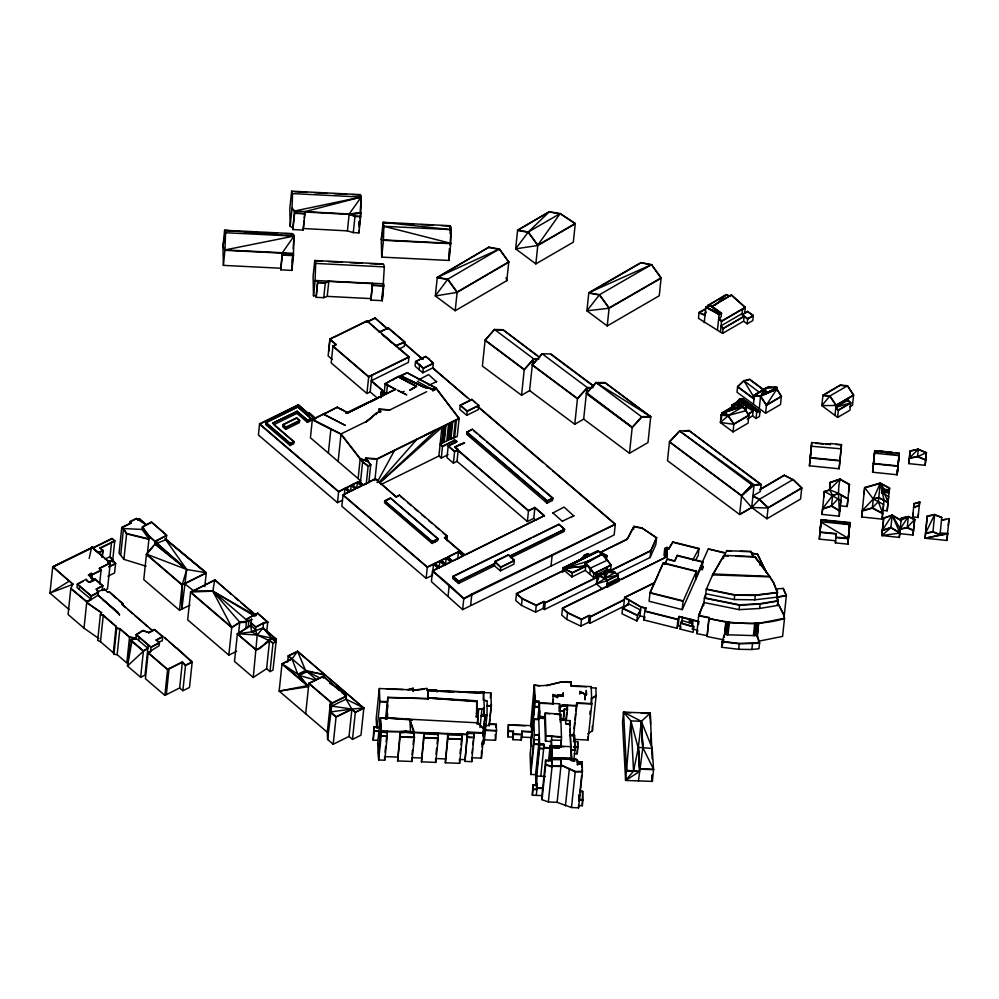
<?xml version="1.0" encoding="UTF-8"?>
<svg xmlns="http://www.w3.org/2000/svg" width="999" height="999" viewBox="0 0 999 999"><rect width="100%" height="100%" fill="white"/><g stroke="black" fill="none" stroke-linecap="round" stroke-linejoin="round"><path stroke-width="1.5" d="M280.744 268.232L282.367 252.747L293.456 253.371L293.419 255.657L282.33 255.095L282.367 252.747L294.006 236.076L293.394 234.428L291.333 233.541L224.625 230.27L222.964 246.141L223.376 265.384L280.744 268.232L280.781 269.842L291.87 270.392L293.456 255.282L282.367 252.747L225 249.937L223.376 265.384M372.515 285.115L372.515 283.279L315.11 280.482L313.499 295.791L316.183 295.929L316.208 297.327L323.763 297.702L327.222 296.378L370.904 298.614L370.929 300.112L382.217 300.674L383.791 285.664L372.515 285.115L370.929 300.112M370.904 298.614L372.515 283.279L383.803 283.766L383.753 286.039L372.465 285.502L372.477 283.654L328.808 281.368L325.299 283.079L317.744 282.729L317.757 280.994L315.072 280.856L315.672 263.062L314.76 260.502L383.441 263.948L384.353 266.508L382.217 300.674L382.118 296.204M294.643 212.937L294.643 211.001L292.058 208.229L290.172 226.286L292.869 227.947L292.894 229.545L303.184 230.07L304.932 213.486L294.643 212.937L292.894 229.545M290.172 226.286L289.822 208.429L291.633 191.171L360.339 194.618L361.251 197.053L304.932 211.613L304.895 213.873L294.605 213.324L294.605 211.388L292.02 208.616L292.545 193.594L361.251 197.053L360.627 216.746L354.982 216.471L349.151 214.385L304.895 212M316.208 297.327L317.794 280.607L316.183 295.929M483.066 735.039L485.064 716.046L481.218 715.808L483.753 713.723L484.378 707.729L481.943 708.89L477.26 708.703L476.448 717.245L476.486 715.996L477.984 716.058L477.847 723.201L483.828 729.233M698.713 615.396L709.165 617.519L707.255 635.714L696.803 633.603L698.713 615.396L703.933 602.509L739.148 609.652L759.627 608.466L777.534 605.456L778.046 599.612L776.985 597.127L754.832 599.837L734.265 599.575L705.781 593.743L704.395 598.139L739.61 605.219L760.089 604.058L777.996 601.086L776.935 597.514M152.972 546.678L146.428 554.495L182.155 585.102L181.843 609.09L179.508 610.239L143.781 579.632L146.466 554.108L154.882 544.068L166.121 539.672L166.596 535.189L151.436 522.04L142.42 526.873L142.145 529.458L148.963 538.948L126.623 533.466L123.501 528.546L121.766 527.397L119.056 553.221L123.901 559.378L146.091 566.221M777.534 605.456L777.547 604.345L778.708 604.582L783.878 615.072L784.477 618.606C759.852 625.824 733.691 624.263 708.915 618.294L706.992 636.488L723.988 639.922M387.812 697.664L428.284 698.676L387.849 697.29L386.938 718.955M428.246 699.063L428.296 697.664L476.81 700.786L477.222 709.09L481.905 709.265L484.34 708.104L483.528 692.632L427.897 690.421L427.634 699.487M476.81 700.786L476.448 717.245M483.753 713.723L483.791 710.664M485.064 716.046L485.089 714.922L487.012 715.047L484.003 743.756L482.067 743.681L482.092 744.355L482.417 741.246M487.212 701.198L483.941 699.987L487.212 701.198L486.975 715.434L485.039 715.309L485.027 716.42L481.181 716.183M387.6 713.448L387.5 718.131C429.92 721.478 410.552 719.292 387.537 717.744L387.437 718.656L380.319 718.069L381.118 731.231C392.207 732.841 403.446 730.331 414.323 732.654L467.482 734.677L467.37 732.517L484.016 733.141L483.866 728.858L477.884 722.826L380.357 717.682L377.672 743.181L378.658 759.977L384.752 760.214L387.3 735.976L381.206 735.701L378.658 759.977M346.091 695.366L346.091 693.194M383.454 240.297L383.816 226.261L451.098 229.645L450.736 243.681L383.454 240.297L381.293 239.423L383.092 222.34L450.374 225.724L451.048 230.02L450.337 226.099L441.158 225.649M583.928 558.541L583.99 556.093L581.83 558.291L583.953 556.48M282.33 253.134L224.962 250.324L225.549 232.73L224.625 230.27L294.006 236.076L293.456 253.371M382.217 300.674L382.517 291.596M606.818 586.8L607.504 580.194L604.969 578.134L608.116 571.915L608.191 569.642L605.706 573.189L604.932 578.521L596.428 583.94L544.53 609.502L543.206 608.379L543.943 601.398L536.288 605.157L522.227 598.426L516.495 593.518L563.936 570.154L571.878 576.947L585.264 570.367L585.988 563.473L602.222 554.033L611.151 564.885L610.714 569.005L608.241 570.229M449.438 248.501L448.976 260.452L381.693 257.118L381.293 239.423L383.816 226.261L450.774 243.306L448.976 260.452L449.7 249.8M450.037 233.566L450.337 226.099M359.128 224.176L359.24 221.104M291.77 265.934L291.87 270.392L292.058 265.746M292.195 262.65L292.382 258.017M293.219 237.899L293.394 234.428M291.87 270.392L292.732 256.506M293.207 248.801L294.006 236.076L291.333 233.541L293.344 234.802L293.968 236.463M836.3 534.003L820.004 532.38L821.178 519.68L849.862 522.539L847.776 544.13L835.401 542.907L835.601 540.759L819.292 539.135L821.178 519.68L849.724 524.625L848.338 538.786L835.963 537.549L836.35 533.616L820.042 531.992L819.292 539.135M450.012 245.242L450.949 231.543M359.19 225.824L359.515 221.341M360.152 212.375L361.251 197.053L294.643 211.001L292.869 227.947M250.499 626.023L250.861 622.589L255.806 626.91L255.444 630.419L257.23 635.039L253.259 677.472L234.503 661.413L237.412 633.741L250.574 625.399L255.519 629.632L251.711 631.88L237.412 633.741L256.169 649.737C263.137 649.725 270.617 631.805 276.024 641.358L273.002 642.981L270.005 671.59L273.002 670.104L276.361 639.148L263.049 627.772L251.673 632.267L255.482 630.007M809.427 465.796L810.289 457.579L839.997 460.527L839.123 468.793L809.427 465.796L811.725 442.507L830.431 444.368L826.073 444.318M830.381 444.755L830.494 443.519L841.483 444.617L841.121 449.2M898.001 466.271L873.476 463.811L874.737 450.786L899.262 453.246L899.025 456.019L897.114 474.737L872.589 472.24L874.737 450.786M649.8 717.632L650.274 713.136L641.37 721.328L642.832 747.714L653.583 769.292L652.322 781.393L625.599 780.431L630.893 720.903L623.563 712.137L650.274 713.136L652.185 758.928M811.413 446.253L841.158 448.826L839.947 460.901L810.251 457.967L811.725 442.507M776.747 390.621L777.085 387.362L765.334 388.436L764.872 393.606L776.91 389.023L781.393 396.203L780.519 404.52L765.596 413.211L737.012 392.245L737.624 386.488L743.868 380.731L749.849 379.358L763.923 389.847M821.003 522.152L848.376 538.399L847.776 544.13L849.862 522.539M901.11 520.317L892.257 515.022L882.354 530.282L881.805 535.539L899.312 537.425L901.11 520.317L908.303 516.533L914.697 519.405L913.448 530.606L907.254 527.822L908.303 516.533L901.373 517.957L901.073 520.691L892.219 515.409L883.703 518.331M940.196 532.942L947.639 533.454L946.902 540.447L925.074 538.249L927.234 515.996L934.664 514.485L941.757 517.47L941.533 519.717L939.997 534.989L925.074 538.249L925.611 533.129L934.664 514.485L932.954 532.017L925.574 533.516L927.234 515.996M946.902 540.447L949.05 518.581L941.495 520.104M839.123 468.793L841.483 444.617M847.776 544.13L849.812 522.927L843.78 522.327M820.004 532.38L821.041 521.765L849.724 524.625M872.589 472.24L873.513 463.424L898.039 465.896L897.114 474.737L899.262 453.246M908.815 463.623L909.402 458.029L917.582 456.356L925.711 459.765L925.136 465.297L908.815 463.623L910.114 450.861L918.318 449.175L926.423 452.572L925.673 460.139L917.544 456.743L909.365 458.416M925.136 465.297L926.423 452.572L917.544 456.743M810.251 457.967L811.463 445.866M824.312 491.845L829.532 490.134L830.331 482.28L840.134 479.058C836.937 491.496 839.659 503.808 839.26 516.183L822.015 514.398L824.362 491.458L829.57 489.747L840.134 479.058L849.437 484.39L847.164 506.505L840.309 505.806L841.445 494.992M829.532 490.134L830.331 482.28M839.26 516.183L840.309 505.806M873.476 463.811L874.537 453.184L879.669 451.286L899.063 455.631L874.537 453.184M897.114 474.737L899.225 453.633L896.29 453.334M884.864 490.359L880.306 483.041L878.358 501.685L882.691 513.286L882.08 519.118L861.625 516.982L864.672 487.524L880.306 483.041L889.535 487.949L889.085 492.32M882.641 513.661L872.302 508.154L873.251 499.001L880.306 483.041L888.049 502.36L878.795 497.44L873.251 499.001L862.287 510.664L861.625 516.982M882.08 519.118L883.591 504.483L873.251 499.001L864.672 487.524L864.01 493.893M887.162 510.826L888.635 496.466L881.667 492.744L882.129 488.224L880.306 483.041L884.04 500.224L882.979 510.389L887.162 510.826L889.535 487.949M917.582 456.356L918.318 449.175L909.402 458.029M54.645 568.106L69.256 581.143L49.95 593.106L72.927 584.29L52.71 566.82L49.95 593.106L69.056 609.502M72.927 584.29L69.293 580.769M89.398 582.117C103.122 573.339 88.599 587.712 86.151 579.358L77.373 583.953L76.998 587.574L90.959 599.138L86.813 601.598L84.016 628.171L98.889 638.586M79.321 589.398L79.695 585.926M86.151 579.358L89.361 582.504M94.156 579.982L88.486 575.062L91.284 573.326L92.295 574.4L91.783 579.27M104.808 590.259L107.53 588.898L110.277 562.799L91.683 546.778L92.757 547.19L92.645 548.301M90.759 578.234L91.284 573.326M90.897 599.725L91.309 595.841L77.373 583.953M103.621 557.592L91.683 546.778L89.186 558.404M98.114 552.947L102.972 550.736L100.075 547.952L114.76 540.746L111.975 538.461L92.682 547.927L91.608 547.402M82.83 581.455L77.335 584.34L91.271 596.216L98.352 592.494L96.354 588.96L102.772 585.589L95.167 579.095M88.486 575.062L91.234 573.713L92.245 574.775L101.074 570.466L99.388 568.269L110.277 562.799M101.798 557.142L103.009 550.362L100.075 547.952M98.027 595.566L98.389 592.12L96.354 588.96M102.323 556.893L103.009 550.362M99.65 583.916L101.111 570.079L99.388 568.269M102.26 590.546L102.772 585.589M119.505 615.109L118.069 612.512L98.077 595.179L86.738 602.36L101.598 612.849L86.688 602.734M97.278 591.758L104.508 589.21L102.273 590.372M100.499 641.695L103.284 615.172L100.424 614.248L97.665 640.484L100.499 641.695L113.312 652.759L113.936 654.308L117.145 654.67L126.811 662.974L129.558 636.887L119.892 628.596L116.708 628.009L116.096 626.273L103.284 615.172M109.915 557.592L111.526 542.345M100.037 548.339L114.723 541.133L111.975 538.461M107.767 592.432L104.508 589.21M107.805 592.045L109.003 591.62L116.658 598.613M112.537 561.938L114.76 540.746M104.932 559.14L110.015 556.655L115.547 563.736L108.891 566.982M108.991 562.375L112.8 560.514L115.584 563.349L114.585 572.939L107.929 576.198M120.754 554.682L123.501 528.546L142.145 529.458M113.312 652.759L116.096 626.273M118.069 612.512L102.735 599.637M123.901 559.378L126.623 533.466M113.936 654.308L116.708 628.009M129.683 521.703L131.219 523.139L129.683 521.703L136.364 518.444L145.966 524.812M122.14 604.657L123.289 603.883L122.14 604.657L125.612 607.642M117.145 654.67L119.892 628.596M136.364 518.444L137.974 519.93L139.535 518.806L137.974 519.93M140.647 677.285L143.431 650.824L147.864 648.189L135.914 638.174L130.245 639.772L127.485 665.983L140.647 677.285L145.03 675.149L148.227 644.692M130.245 639.772L131.993 640.971L127.485 665.983L143.394 651.198L147.815 648.576M135.789 639.323L136.301 634.477L143.057 630.481L148.751 632.542L154.458 629.545L162.75 636.475L162.3 640.759L158.466 642.095M147.178 555.844L149.251 536.176L142.42 526.873M138.761 640.446L139.111 637.087L136.301 634.477M165.422 534.165L151.436 522.04M162.75 636.475L156.231 639.909L159.415 642.969L150.986 647.414L136.264 634.852L143.057 630.481M154.82 544.655L155.17 541.308L149.251 536.176M154.995 544.555L155.345 541.208M156.506 543.756L156.855 540.409M143.019 630.869L148.751 632.542M156.231 639.909L159.453 642.594L159.128 645.729L148.177 652.609L145.442 678.708L164.872 695.391L179.645 687.961L182.392 661.875L167.607 669.318L164.872 695.391M150.512 651.935L151.024 647.027L139.111 637.087M156.194 640.284L162.7 636.863L154.458 629.545M166.333 694.492L169.081 668.393M179.508 610.239L182.193 584.715L186.701 569.48L164.96 538.673L206.269 572.752L204.807 586.625M150.549 651.473L148.139 652.984L167.57 669.705L182.342 662.262L185.514 665.546L192.145 662.3L164.448 637.35L166.646 639.647M224.962 250.324L222.964 246.141L225.549 232.73L294.006 236.076L225 249.937M246.416 622.302L239.71 622.602L231.718 627.634L190.572 592.407L214.785 579.87L256.169 615.297M176.736 647.901L192.195 661.912L189.498 687.474L182.867 690.734L185.552 665.159L182.392 661.875M231.293 594.417L214.785 579.87L212.824 591.158L231.756 627.26L228.833 655.107L236.701 651.236M314.835 418.943L298.326 404.807L259.578 423.826L258.416 434.99L337.487 502.647L342.545 500.162M238.611 633.154L239.76 622.227L212.824 591.158L192.445 590.871L190.609 592.02L187.687 619.867L228.833 655.107M280.781 269.842L282.367 254.708L293.456 255.282M265.921 422.427L265.684 424.612L290.11 445.517L293.718 443.743L293.943 441.595L272.552 423.239L297.128 411.176L307.655 420.204L307.417 422.39L310.964 420.654L311.188 418.456L297.64 406.843L265.921 422.427L290.334 443.369L290.11 445.517M245.766 628.571L246.765 619.005L257.742 613.161L267.757 621.927L266.733 631.58M292.545 193.594L291.633 191.171M248.127 618.281L257.742 613.161M248.164 627.322L248.851 620.829L246.765 619.005M248.851 620.829L251.785 619.255L248.801 621.203L246.728 619.392M272.552 423.239L297.078 411.551L307.605 420.579L311.151 418.843L297.64 406.843M303.184 230.07L303.946 221.016M304.258 218.007L304.932 211.613L349.188 213.998L360.676 213.137L349.151 214.385M282.942 424.55L282.705 426.76L285.726 429.358L299.363 422.664L299.6 420.442L296.578 417.844L282.942 424.55L285.964 427.135L285.726 429.358M262.887 629.32L263.574 622.777L267.757 621.927M253.259 677.472L266.621 668.693L269.605 640.209L271.765 637.886M296.541 418.231L282.904 424.925L285.926 427.522L299.563 420.816L296.578 417.844M307.417 422.39L296.89 413.374L297.128 411.176M309.553 414.835L298.326 404.807M273.788 639.535L273.689 640.446L276.323 639.535L263.012 628.159M314.76 260.502L313.099 276.361L313.499 295.791M313.474 416.895L309.041 412.724L307.143 413.648M323.763 297.702L325.337 282.692L328.846 280.981L327.222 296.378M287.625 662.125L288.299 655.744L297.515 651.286L363.848 707.941L360.989 735.189L352.497 739.385L349.026 736.425L351.91 709.078L346.016 699.188L346.366 695.953L323.177 676.198L308.891 683.241L305.682 713.773M324.687 674.924L305.582 670.416L291.933 658.766L282.03 663.686L279.146 691.121L308.529 686.663L281.98 664.073L291.895 659.153L297.515 651.286L305.582 670.416L316.483 679.67M384.977 392.407L371.341 380.719L408.391 362.387L408.978 356.768L366.92 320.791L329.895 339.036L328.122 355.956L332.317 359.54M328.671 351.536L329.87 340.184M359.091 704.295L297.515 651.286M398.201 376.91L406.993 372.664L435.914 387.812L459.14 418.306L377.135 458.766L365.534 458.029L370.691 465.022L368.119 466.271L362.6 462.062L340.996 434.315L312.312 419.817L337.312 407.155L347.802 412.737L395.666 389.235L384.852 394.518M323.339 414.448L325.075 413.224M333.529 337.25L329.857 339.423L336.151 344.805L332.917 346.403L368.668 376.998L408.941 357.155L381.655 333.866L392.132 342.957M329.895 339.036L336.188 344.43L332.967 346.016L331.181 362.924L366.933 393.506L370.167 391.92L371.94 375.025M360.09 218.769L360.739 212.612L349.188 213.998L355.02 216.084L360.664 216.358L358.928 232.892L353.284 232.605L347.415 230.869L349.188 213.998L361.251 197.053M328.359 453.109L330.894 428.996L312.35 419.443L310.427 437.762L360.627 480.744L359.153 481.655L363.449 485.139L375.287 478.658L396.303 497.065L399.463 495.142L396.353 496.678M353.284 232.605L355.02 216.084M308.566 686.276L282.03 663.686L297.802 674.25L307.717 685.589L279.146 691.121L327.31 732.23L327.597 739.472L333.191 744.255L349.026 736.425M325.037 413.611L337.312 407.155M361.213 197.427L360.339 194.618M359.178 227.422L359.84 221.154M369.605 402.135L347.764 413.124L341.371 409.278M338.137 461.488L341.034 433.928L365.984 421.703L371.703 417.694M337.487 502.647L338.661 491.52L259.578 423.826M323.177 676.198L332.405 684.477M338.661 491.52L344.992 488.261L349.288 491.758L343.057 494.842L341.845 506.268L426.123 578.371L432.367 575.299L433.566 563.873L427.335 566.957L426.123 578.371M344.23 495.454L344.992 488.261M349.275 490.696L346.116 487.712L351.261 485.177L355.532 488.636L351.636 490.934M399.038 348.988L404.283 346.416L404.757 341.895L388.461 327.972L379.32 331.905L366.92 320.791M434.752 563.349L439.073 567.045L438.973 567.919L444.105 565.397L444.205 564.51L439.885 560.814L434.752 563.349L439.036 567.432L437.887 567.994L433.529 564.26L427.285 567.332L343.007 495.217L349.288 491.758M350.337 491.57L346.116 487.712M350.649 490.996L351.261 485.177M361.663 485.976L357.43 482.142L352.472 484.577L357.392 482.517L361.663 485.976L357.942 487.812M327.31 732.23L330.519 701.673M327.597 739.472L332.08 702.996L308.891 683.241M356.705 488.424L352.472 484.577M356.818 487.962L357.43 482.142M366.933 393.506L368.706 376.611L332.967 346.016M358.117 478.583L360.214 458.603L341.034 433.928L312.35 419.443L323.376 414.073L345.192 425.324L323.376 414.073M387.662 329.233L374.975 317.944L366.77 321.99M381.693 257.118L383.491 239.922L450.774 243.306M367.769 402.809L386.601 393.181M360.402 482.892L362.637 461.675L360.214 458.603L368.431 461.725L365.534 458.029L370.729 464.647L368.818 482.854M333.191 744.255L336.089 716.72L330.494 711.937L330.194 704.745L331.755 706.081L351.91 709.078L363.848 707.941L346.016 699.188L331.755 706.081M384.315 266.895L315.634 263.436L314.722 260.876L322.352 261.263M379.37 331.443L379.283 332.292L388.461 327.972M363.449 485.139L359.19 481.268M366.246 484.115L368.156 465.896L370.729 464.647M345.766 692.906L329.595 683.254M376.273 414.485L376.423 412.987L380.607 410.939L379.133 409.041L389.872 409.94L426.66 391.695M378.883 397.477L383.616 395.492M378.858 411.7L379.133 409.041M380.844 396.503L381.318 391.945L383.678 393.943M380.994 397.814L381.843 389.722M380.457 412.437L380.607 410.939M374.862 480.357L377.135 458.766M396.303 497.065L375.287 478.658M384.028 394.68L385.189 383.604L398.251 376.448L416.546 386.113L409.84 390.384M386.513 394.106L387.487 384.815L385.189 383.604M352.497 739.385L355.369 712.037L351.91 709.078L330.494 711.937M389.872 409.94L379.096 409.428L380.569 411.326L376.386 413.361L365.946 422.09L376.423 412.987M395.629 389.61L385.152 383.991L393.281 379.383M393.244 379.77L395.542 378.059M384.74 500.786L384.54 502.759L432.092 543.444L437.724 540.671L437.949 538.611L390.384 497.964L384.74 500.786L432.292 541.446L432.092 543.444M398.251 376.448L398.164 377.297L405.669 373.626M400.524 375.911L424.575 387.137L432.992 389.398L435.876 388.199L432.954 389.772L417.395 381.493M390.384 497.964L437.899 538.998L432.255 541.833L384.702 501.161L387.974 499.375M394.717 450.074L377.01 482.579M406.993 372.664L435.876 388.199L459.09 418.693L377.085 459.153L365.497 458.416M379.67 727.172L373.926 726.947L373.189 740.172L377.497 740.334M373.189 740.172L374.163 730.856L378.471 731.018M462.912 691.795L427.172 690.746L427.122 688.373L414.61 690.022L379.333 688.523L376.186 718.481L376.598 727.072M377.11 728.396L379.945 701.373L387.387 701.648M467.157 397.664L432.792 368.256L433.329 363.174L425.786 356.418L415.572 361.476L415.072 366.183L422.802 372.814L432.829 367.869L470.741 400.324M378.334 753.258L380.994 727.959L380.357 717.682M422.14 358.816L403.908 342.732M378.484 756.355L380.994 727.959M419.093 369.63L419.63 364.51L415.572 361.476M418.331 380.02L428.583 374.6L436.6 381.893M385.539 719.292L387.849 697.29M386.238 719.43L387.737 705.194M422.802 372.814L423.301 368.094L419.63 364.51M417.02 439.21L379.17 482.18M430.507 360.627L433.279 363.561L423.264 368.481L415.534 361.85L425.786 356.418M385.04 752.16L385.664 746.253M386.126 741.82L386.601 737.387M387.063 732.954L387.262 731.093M424.575 387.137L427.11 388.062M429.62 359.278L425.749 356.793M424.138 435.689L436.026 429.807M435.914 387.812L434.865 389.735L432.854 390.746L432.992 389.398M450.012 229.133L450.374 225.724M403.084 689.447L386.713 689.198M434.865 389.735L434.965 388.786M401.373 718.943L401.436 718.281M397.614 760.938L400.174 736.625L414.435 737.212L411.888 761.475L397.614 760.938L400.112 731.618L406.106 730.968L414.373 732.267L467.52 734.29L464.935 761.388L471.765 761.65L474.125 733.641L467.282 733.378L467.407 732.13L484.053 732.766L481.393 758.129L471.59 757.754M405.956 732.367L414.223 733.591L414.398 737.587L400.137 737.012L399.962 733.016L405.956 732.367L406.106 730.968M413.224 691.508L413.136 688.224L407.317 689.685M413.399 689.859L413.261 691.121L413.136 688.224M448.101 454.682L441.271 458.054L438.886 456.019L441.933 426.985M413.361 690.234L414.61 690.022M455.194 310.726L457.167 292.008L447.777 279.171L437.287 277.322L435.327 295.954L455.194 310.726L506.805 280.657L508.778 261.85L499.4 249.013L488.898 247.165L437.287 277.322L499.4 249.013L508.741 262.238L457.117 292.395L435.327 295.954L447.777 279.171L499.4 249.013M443.743 426.098L441.845 443.681L440.097 444.543L442.47 446.603L454.782 440.484L456.843 441.57L454.832 440.097L442.507 446.228L441.271 458.054M442.182 443.144L443.981 425.974M442.857 442.807L444.667 425.624M443.693 442.395L445.542 425.187M444.205 442.132L446.016 424.937M414.073 733.591L409.915 719.817L410.477 731.605M412.013 754.695L412.475 750.237M413.087 744.405L413.561 739.897M414.023 735.589L414.373 732.267L409.915 719.817M435.227 541.895L435.427 540.084L437.949 538.611M534.915 507.442L533.766 518.394L527.385 521.54L528.533 510.589L534.915 507.442L544.443 515.621L432.567 570.716L431.418 581.643L462.637 609.627L614.16 534.94L615.309 524.063L477.859 406.418M446.803 440.846L448.601 423.638M447.802 440.347L449.612 423.126M456.843 441.57L448.226 445.791L446.978 457.642L453.396 463.124L457.018 461.338L458.254 449.562L454.995 446.74L464.523 442.782L454.957 447.115L458.216 449.937L454.595 451.71L448.189 446.166L455.569 442.557M449.4 439.56L451.211 422.315M450.237 439.135L452.048 421.89M452.759 421.528L450.911 439.173L453.534 438.049M433.566 563.873L437.924 567.607L437.837 568.481L432.53 571.103L463.773 598.863L615.272 524.438L552.472 470.691M452.447 438.411L457.23 436.476L459.14 418.306M439.11 568.106L439.885 560.814M453.459 438.773L455.407 420.192M434.702 563.723L439.835 561.201L444.155 564.897L445.404 564.285L441.171 560.239L446.241 557.742L450.512 561.401L450.412 562.287L445.354 564.785L445.442 563.898L441.171 560.239M454.607 437.325L456.468 419.655M421.478 761.837L424.026 737.537L438.286 738.124L435.739 762.387L421.478 761.837L423.951 732.629M444.468 537.874L447.315 536.101L399.463 495.142M454.483 443.356L454.832 440.097M476.773 701.161L428.259 698.039L476.723 701.66M453.396 463.124L454.632 451.336L448.226 445.791M460.252 405.094L459.79 409.403L466.72 415.334L478.284 409.64L478.733 405.332L471.803 399.4L460.252 405.094L467.182 411.014L466.72 415.334M446.84 540.634L447.315 536.101M445.467 565.034L446.241 557.742M441.133 560.626L446.203 558.129L450.474 561.788L452.097 560.988L447.802 556.893L458.504 551.623L462.824 555.319L462.737 556.218L453.371 560.839M528.533 510.589L454.92 447.477L459.927 444.318M437.062 692.057L437.2 690.809M448.101 595.916L449.263 584.89L432.567 570.716M452.035 561.488L452.135 560.601L447.802 556.893M466.895 432.005L466.658 434.265L547.015 503.159L552.572 500.424L552.822 498.026L472.44 429.258L466.895 432.005L547.265 500.774L547.015 503.159M510.751 557.742L564.31 531.368L564.547 529.133L558.816 524.238L453.059 576.261L452.822 578.546L458.553 583.453L494.443 565.784L494.892 561.463L508.466 554.745L514.335 560.364L513.923 564.173L500.362 570.854L494.443 565.784M475.237 402.747L471.803 399.4M457.117 292.395L447.727 279.558L437.25 277.71L488.898 247.165M436.014 754.133L436.638 748.201M437.1 743.843L437.574 739.335M438.037 734.902L438.224 733.179M457.729 558.916L458.504 551.623M455.931 581.206L456.143 579.158L453.059 576.261M472.44 429.258L466.845 432.38L547.227 501.161L552.772 498.414L486.588 441.77M458.553 583.453L458.803 581.131L494.68 563.486M539.66 357.242L502.947 329.732L494.48 329.47L485.127 340.022L482.392 366.046L521.553 395.254L529.607 390.584L532.842 359.777M464.085 555.194L464.423 554.532L444.505 537.487M464.335 555.432L464.423 554.532M447.664 735.252L447.864 738.885L462.137 739.41L461.963 735.401L447.702 734.877L447.914 738.498L462.175 739.023L459.615 763.323L445.354 762.786L447.839 733.541M445.354 762.786L447.914 738.498M462.637 609.627L463.811 598.476L449.263 584.89M537.612 359.328L533.641 359.215L524.238 369.805L485.089 340.409L494.48 329.47L533.678 358.828L538.973 358.991M458.916 691.832L472.852 691.957L468.181 692.17M470.666 605.107L471.84 593.993L615.309 524.063M537.175 355.794L502.947 329.732M460.052 753.583L460.527 749.1M460.989 744.755L461.463 740.222M461.75 737.412L462.1 734.09M517.632 230.07L515.659 248.838L535.839 263.898L573.326 242.158L575.287 223.451L560.139 213.586L549.45 211.663L517.632 230.07L528.309 231.98L560.139 213.586L575.249 223.826L537.774 245.504L515.659 248.838L528.309 231.98L549.45 211.663L517.594 230.444L528.271 232.355L537.774 245.504M464.935 761.388L467.282 733.378M472.052 753.346L472.527 748.85M472.977 744.53L473.451 739.947M474.25 732.392L474.288 737.724L467.445 737.462L467.357 735.826M476.511 713.873L477.185 707.404M477.11 724.337L478.746 708.766M479.982 727.497L481.943 708.89M483.528 692.632L483.216 700.174M484.552 691.895L477.572 692.769M483.004 734.727L485.089 714.922M500.362 570.854L500.761 567.082L494.892 561.463M481.518 751.248L481.393 758.129M481.98 746.84L482.442 742.444M483.054 736.575L483.866 728.858M483.953 738.473L484.515 733.116M484.952 728.958L485.477 723.988M485.951 719.43L486.426 714.872M521.553 395.254L524.275 369.418L533.678 358.828L533.116 364.198L542.157 353.796L550.899 353.971L593.618 385.889M535.839 263.898L537.812 245.117L560.139 213.586M490.297 697.677L490.796 692.856L467.445 691.97M489.123 725.249L489.747 719.342M490.047 716.495L491.333 704.183M484.665 725.436L489.323 725.624L491.383 705.157M508.429 555.119L494.855 561.838L500.724 567.469L514.285 560.751L508.466 554.745M495.966 727.397L496.291 724.225L489.26 723.95L489.323 725.624M483.816 739.809L495.504 740.259L496.528 730.519L484.84 730.057M516.495 593.518L515.759 600.511L521.49 605.419L535.564 612.137L543.206 608.379M521.291 740.047L521.803 731.181L531.643 731.605L531.48 725.674L508.366 724.687L507.917 736.875L512.787 737.087L512.887 739.672L521.291 740.047L521.89 734.34L513.486 733.99L512.887 739.672M521.49 605.419L522.227 598.426M507.917 736.875L508.528 731.031L513.411 731.231L513.436 734.377L521.853 734.727L521.803 731.181M512.787 737.087L513.411 731.231M465.709 554.757L544.443 515.621M535.564 612.137L536.288 605.157M586.613 686.8L571.303 686.176L571.216 682.08C558.616 679.819 546.89 688.336 534.303 684.877L530.619 725.911M552.672 513.061L564.073 507.092L573.863 516.021M531.293 727.409L534.665 695.366M530.968 741.82L534.54 702.097L538.973 702.347L539.123 706.668L534.69 706.418L530.968 741.82L531.693 746.265M531.643 731.605L534.865 700.911L534.303 684.877M544.53 609.502L545.267 602.534L543.943 601.398M538.598 719.268L533.816 719.018L530.107 754.407L530.806 774.45L535.576 774.662L535.889 783.628L539.597 748.251L543.693 748.438L543.681 743.955L539.61 743.618L535.764 780.207M551.011 566.046L552.172 555.019M530.656 770.067L534.378 734.69L539.135 734.927M530.806 774.45L534.015 743.93L538.773 744.205L539.26 733.716M538.973 702.347L539.085 701.286L534.865 700.911M539.098 705.769L539.398 702.859L559.59 703.783L559.69 708.266M537.799 719.355L539.435 703.771M509.577 556.53L564.51 529.52L558.816 524.238M551.436 745.416L551.298 741.57L545.466 741.096L544.68 718.593L538.711 718.106L538.548 719.655L533.778 719.405M538.848 719.13L539.685 711.151M532.355 795.204L532.991 789.135L536.925 789.31L536.8 785.189L532.854 785.014L532.355 795.204L541.908 795.629L542.045 799.687L548.339 801.96L557.117 802.347L571.49 807.517L578.596 807.829L582.417 771.39L575.274 771.478L561.063 764.834L557.117 802.347M535.576 774.662L539.41 738.099M562.524 521.503L552.722 512.687M536.451 788.448L536.938 783.765M529.607 390.584L574.762 424.275L577.484 398.451L587.287 387.537L593.131 387.649M536.288 795.379L537.087 787.849L542.694 788.124M544.68 718.593L545.267 713.036L560.701 714.26L561.45 737.212L546.003 735.988L545.267 713.036M540.771 776.248L543.806 747.364L549.9 747.851M562.599 572.215L563.061 567.807L586.975 556.393M545.466 741.096L546.053 735.614L561.488 736.837L561.138 747.015M563.786 571.528L564.123 568.356L587.012 556.018L564.123 568.356L585.714 566.021L564.123 568.356L584.103 557.804M541.908 795.629L545.629 760.214L551.848 760.539L552.047 766.67L545.766 764.335L542.045 799.687M557.542 697.552L557.692 696.116L552.947 694.505L557.654 696.49L557.617 694.929L563.349 695.204L563.249 696.153L557.517 695.903L557.542 697.552L552.822 695.729M571.453 517.207L573.901 515.646M562.474 608.116L561.738 615.109L566.82 619.442L580.781 626.111L588.536 622.302L589.26 615.359L581.518 619.168L567.557 612.474L562.474 608.116L607.592 585.901L608.279 586.488L619.118 581.168L619.318 579.27L617.969 578.334L607.142 583.653L608.478 584.59L619.318 579.27M574.762 424.275L583.666 419.105L586.95 387.912M548.501 761.238L550.149 745.541L571.116 746.753L571.503 758.666L550.486 757.941L550.112 745.916M551.298 741.57L551.873 736.076M550.174 760.976L550.149 745.541M551.848 760.539L551.823 747.04L559.403 748.039M557.517 695.903L557.617 694.929M566.82 619.442L567.557 612.474M548.339 801.96L552.135 765.883L551.96 759.502L560.751 759.702L560.926 757.979M571.878 576.947L572.327 572.614L585.714 566.021M559.59 703.783L559.44 707.13L562.362 704.957L576.798 705.544L573.613 735.951M563.386 720.466L564.385 710.963L559.428 710.764L559.64 705.257M562.437 681.718L546.49 685.776M559.365 711.338L559.727 707.891L560.339 717.757M554.895 759.565L555.082 757.816L571.553 758.291L571.153 747.839M560.701 714.26L560.139 719.605L565.584 719.742M563.161 693.194L563.311 695.591L557.579 695.316M577.484 398.451L532.317 364.76L542.157 353.796L587.287 387.537L586.675 393.256L596.053 382.567L604.894 382.58L650.724 416.62L648.001 442.532L629.482 453.271L583.666 419.105M559.328 708.154L562.25 705.981L562.362 704.957M563.161 720.117L564.323 709.09L567.482 709.203L566.321 720.242M561.326 746.902L561.401 746.191M565.471 720.828L565.621 719.367L560.189 719.23L560.289 722.24M565.859 720.554L566.645 713.049M566.957 710.052L567.482 705.169M607.23 325.936L609.128 307.867L599.562 294.693L588.823 292.707L586.913 310.801L607.23 325.936L659.253 295.754L661.126 277.847L651.535 264.61L640.796 262.625L588.823 292.707L651.535 264.61L661.088 278.221L609.09 308.254L586.913 310.801L599.562 294.693L651.535 264.61M583.716 558.666L584.065 555.332L587.562 553.608L589.672 554.707L597.677 550.761L606.955 555.569L606.493 559.927M570.854 685.451L571.216 682.08M585.426 557.392L585.551 556.106L584.065 555.332M584.74 565.521L585.052 562.487L602.222 554.033L611.101 565.272L593.943 573.751L585.014 562.874L602.185 554.408M586.351 393.631L632.18 427.672L641.845 416.995L650.674 417.008L604.894 382.58M569.467 724.387L569.817 720.604L565.509 720.441M569.505 725.424L569.855 722.002M587.562 553.608L589.635 555.094L598.738 551.311L564.123 568.356L590.709 560.427M569.917 725.374L570.079 723.85L565.734 724.125L565.621 719.367M580.781 626.111L581.518 619.168M569.905 732.367L570.254 728.983M570.417 733.766L570.267 735.289L574.388 735.439L574.9 750.199L570.766 750.049M589.635 555.094L564.123 568.356L597.639 551.148M571.328 760.314L574.75 761.051L569.38 759.377L569.505 758.229M570.928 748.551L571.116 746.753M565.434 805.893L569.368 768.493M570.879 753.471L571.241 750.062M589.76 574.213L590.397 568.119L585.052 562.487M570.928 754.832L571.291 751.41M573.201 736.35L573.513 733.341M573.988 728.845L574.625 722.839M574.937 719.842L575.561 713.835M575.886 710.826L576.71 702.946L591.833 703.558L587.999 740.009L574.4 739.41M571.128 760.127L571.49 756.705M574.8 760.664L571.316 760.501L571.553 758.291M573.913 739.997L574.437 735.052L570.304 734.914L570.704 746.715M579.72 692.107L579.782 691.408L586.463 694.817L579.72 692.107L579.77 693.955L579.745 691.783L586.488 694.605L586.263 690.771M573.938 759.315L574.937 749.812L574.437 735.052M596.603 572.065L596.178 576.161L593.543 577.459L593.98 573.364L590.397 568.119L607.567 560.077M577.497 760.801L575.424 758.753L571.266 758.815L571.316 760.501M654.27 582.704L624.637 597.29L623.676 606.393L589.797 623.376L590.534 616.445L589.26 615.359M573.301 741.458L577.734 741.72L577.197 753.833L574.225 753.708M571.49 807.517L575.274 771.478M577.197 753.833L577.922 746.915L573.488 746.653M575.424 758.753L577.534 760.426L577.36 762.075L581.942 761.85L577.397 761.7L577.522 765.084L577.634 763.935L582.205 763.885L582.38 771.777L575.237 771.865L561.013 765.209L560.839 758.84L569.38 759.377M617.832 579.657L618.344 574.862L611.251 570.354L599.575 575.412L596.428 583.94L602.659 589.285M581.843 767.282L582.205 763.885M578.983 801.036L579.632 794.904M579.932 792.007L581.68 775.411M581.992 772.427L582.355 769.03M591.096 688.011L591.246 686.6L571.341 685.789M589.835 714.322L590.184 711.063M590.946 703.808L591.62 697.414M580.119 791.158L582.617 791.308L582.267 805.718L578.508 805.556L578.596 807.829M582.267 805.718L582.917 799.625L579.158 799.412L578.983 794.467M607.442 566.72L607.117 569.78L608.191 569.642M595.854 688.174L591.133 687.637M640.796 262.625L651.498 264.997M587.787 733.853L592.432 730.793L596.153 695.404L591.495 698.526M607.454 587.287L607.792 584.103M608.279 586.488L608.478 584.59M608.116 571.915C622.552 574.462 611.9 570.666 607.155 569.405L596.316 574.8L604.969 578.134L618.344 574.862L607.504 580.194M629.482 453.271L632.217 427.285L641.882 416.608L650.724 416.62L596.053 382.567L586.388 393.244L632.217 427.285L586.725 392.869M618.618 578.783L618.431 580.569L667.207 556.568L621.178 579.582M599.862 552.859L627.072 539.46L633.953 526.298L641.82 527.909L656.58 537.612L655.856 544.542L650.124 557.492L616.932 573.838M641.845 416.995L596.053 382.567M636.875 620.953L637.474 615.222L640.571 610.077L628.446 603.758L622.614 608.041L622.002 613.773L636.875 620.953L639.972 615.821L640.921 606.743L624.637 597.29M633.641 529.295L633.953 526.298M628.296 605.132L628.796 600.387M641.82 527.909L656.543 537.986L650.811 550.936L610.714 570.691M623.563 712.137L622.502 722.177L625.599 780.431L639.447 771.615L626.61 770.816L623.563 712.137L641.37 721.328L652.16 748.064L653.546 769.667L639.697 769.155L638.299 747.702M650.124 557.492L650.861 550.549L656.58 537.612M698.488 624.6L698.825 621.415L679.183 616.408L678.246 625.424L676.96 628.271L643.843 619.967L644.792 610.901L646.078 608.041L640.921 606.743M679.183 616.408L677.871 619.642L644.755 611.276L646.078 608.041M695.541 579.907L696.453 571.141L663.336 562.862L650.024 592.582L649.113 601.261L682.23 609.627L700.336 569.168L700.586 566.808L702.559 567.307L703.009 566.321L701.073 565.834L702.959 566.708L702.522 567.682L700.549 567.195M652.122 748.451L638.336 747.327L639.485 771.24L633.541 770.841L630.893 720.903L641.37 721.328L638.261 748.089L633.503 771.216L625.599 780.431M761.088 484.353L754.095 484.74L679.645 430.981L669.492 441.67L667.494 460.689L739.647 514.497L751.71 507.504L759.527 499.25L793.231 479.458L801.76 487.824L800.574 499.05L766.907 518.768L751.71 507.504L741.595 495.954L669.455 442.045L679.645 430.981L688.91 430.469L761.088 484.353L760.339 491.533L752.934 495.866L759.527 499.25L768.081 507.642L766.907 518.768M641.333 721.703L642.769 748.288M659.228 572.04L663.336 562.862M638.461 780.893L642.832 747.714L641.508 724.812M666.92 547.352L668.606 549.225L666.92 547.352L664.735 548.426L664.01 555.382L665.446 556.618L666.458 556.118L667.195 549.163L666.183 549.662L665.446 556.618M666.183 554.308L666.458 551.685M701.435 566.833L702.896 561.8L677.297 555.369L674.787 560.926L667.232 559.04L673.239 560.938M668.606 549.225L672.901 541.945L698.963 548.476L698.239 555.394L695.454 560.451M707.18 307.742L699.088 312.437L698.463 318.344L722.577 333.404L743.606 321.203L744.13 316.146L742.107 313.574L721.078 325.799L723.114 328.371L722.577 333.404M674.787 560.926L677.297 555.369M720.841 454.72L688.91 430.469M704.233 322.652L705.906 306.968L710.414 305.095L721.515 313.174L721.103 317.033L718.693 318.431L721.59 321.016L720.454 331.818M705.769 311.738L705.044 315.01L699.088 312.437M706.243 307.192L710.376 305.482L721.478 313.561L719.105 314.548L705.843 307.355L706.281 306.805L719.143 314.161L721.515 313.174M730.331 296.228L726.298 294.493L707.729 305.644L726.261 294.88L728.945 296.041M710.376 305.482L719.143 314.161L717.519 329.633M676.96 628.271L677.909 619.268L644.792 610.901M691.945 625.337L693.718 626.685L693.131 632.33L680.094 629.058L680.744 622.827L681.967 620.529L692.644 623.701L691.945 625.337L693.681 627.072L680.706 623.201L681.93 620.916M682.23 609.627L683.141 600.874L650.024 592.582M681.668 623.339L682.317 617.207M689.173 622.677L689.547 619.03M690.484 623.064L690.871 619.368M691.121 623.251L691.52 619.53M691.708 623.426L692.095 619.667M726.261 294.88L715.109 305.294M692.394 626.036L693.044 619.917M700.336 569.168L702.309 569.667L702.559 567.307M703.009 566.321L702.309 569.667M712.799 306.119L731.468 294.917L745.291 307.242L744.617 313.586M699.45 615.471L699.799 612.125M744.118 404.645L744.467 401.298L739.372 400.749L734.115 405.419L733.928 407.305L721.178 414.722L720.366 422.502L733.054 431.905L748.064 423.126L748.913 415.084L743.131 406.693L731.543 407.28L722.04 412.887L721.403 418.956M708.403 548.963L725.074 552.784M703.596 605.694L704.432 597.764L739.647 604.832L760.127 603.683L778.034 600.711M733.853 424.275L728.096 415.909L721.141 415.097L724.425 412.899L722.04 412.887L743.131 406.693L748.863 415.472L733.853 424.275L720.366 422.502L728.096 415.909L725.299 412.387L731.543 407.28M705.419 597.127L706.281 588.948L734.764 594.805L755.331 595.067L777.484 592.357L773.613 582.542L769.692 576.885L712.537 574.862L723.8 555.769L728.421 555.956M712.462 575.536L723.838 555.382L754.682 556.643L760.227 563.311L760.339 565.272L761.226 565.309L769.705 576.785M731.455 408.166L731.768 405.169L739.372 400.749L731.73 405.544L740.796 404.97L744.43 401.685L741.882 401.411M769.754 576.398L714.21 574.013L712.499 575.162L706.243 589.335L734.727 595.192L755.294 595.441L777.447 592.732L773.576 582.929L769.754 576.398L754.682 556.643L759.265 562.587M743.606 321.203L747.165 323.851L747.702 318.656L741.995 314.635L742.607 308.803M733.054 431.905L733.89 423.888L728.134 415.522L724.612 412.799L722.04 412.887M745.616 312.912L747.639 311.401L753.346 315.409L752.809 320.567L747.165 323.851M739.872 399.001L742.732 398.601L759.977 411.463L759.452 416.458L756.056 418.456L752.597 415.884L753.333 408.903L739.909 398.613L736.675 402.36L739.872 399.001L742.694 398.988L759.939 411.85L756.743 411.863L749.2 406.019L746.703 406.231L744.168 404.133M723.513 558.503L723.838 555.382M740.521 407.58L740.846 404.583L744.467 401.298L734.115 405.419L731.768 405.169M753.995 399.076L737.587 386.875L743.868 380.731L759.078 392.095L762.087 391.408M753.845 557.392L750.724 551.386L726.698 550.786L731.193 550.973M742.694 398.988L747.04 403.896L759.977 411.463L756.792 411.488L753.333 408.903L759.977 411.463L744.205 403.746L741.92 406.83M745.641 410.776L728.134 415.522L721.178 414.722M745.866 411.338L746.74 405.856L744.205 403.746L747.04 403.896L744.367 403.958M749.849 379.358L743.83 381.118M724.263 637.212L725.898 621.74M724.75 634.153L726.048 621.765M749.2 406.019L746.74 405.856M725.424 634.29L726.723 621.902M726.66 634.54L727.959 622.152M751.71 507.504L754.095 484.74L751.81 484.865L741.633 495.566L739.647 514.497L751.71 507.504L768.044 508.016L801.722 488.199L793.194 479.845L784.427 475.362L760.776 489.273M727.272 634.652L728.571 622.277M727.472 634.702L728.771 622.315M758.241 641.271L782.604 636.413L784.515 618.219L758.628 623.388L755.981 622.852L754.545 635.639L728.021 634.815L729.332 622.427M737.624 386.488L754.033 398.701L753.958 395.329L765.334 388.436L766.545 392.982L777.047 387.749L774.163 387.5M754.195 395.192L760.576 396.103L777.085 387.362L768.456 386.601L754.195 395.192L753.721 397.577M753.421 404.445L754.345 395.704L765.296 388.811M734.265 599.575L734.764 594.805M756.056 418.456L756.792 411.488M759.277 408.504L760.576 396.103L765.334 388.436L761.675 395.467L776.91 389.023L766.458 404.982L765.596 413.211M723.288 456.555L761.051 484.74L754.058 485.127L741.595 495.954L751.81 484.865L679.645 430.981M739.148 609.652L739.647 604.832M739.26 643.418L722.165 641.383L721.553 647.24L738.648 649.3L739.26 643.418L759.59 642.869L757.329 635.751L754.682 635.227M753.184 556.568L750.724 551.386M757.404 554.258L752.509 553.309L757.404 554.258L766.832 573.201L757.442 553.871M754.832 599.837L755.331 595.067M760.227 563.311L760.339 565.272M738.648 649.3L751.872 649.5L752.497 643.631M753.446 635.426L754.745 623.051M754.545 635.639L755.843 623.276M755.956 635.476L757.254 623.101M756.206 635.526L757.517 623.164M759.627 608.466L760.127 603.683M757.292 635.739L758.591 623.376L757.192 637.125M759.59 642.869L758.965 648.738L751.872 649.5M784.427 475.362L793.194 479.845M777.422 590.671L776.71 597.427L786.338 595.729L783.154 588.386L775.736 589.01M776.797 598.801L777.484 592.357M778.046 599.612L777.509 604.732L778.671 604.969L783.878 615.072M784.153 616.608L786.388 595.342L783.154 588.386M849.912 406.793L852.509 405.282L853.596 394.942L847.502 385.776L840.471 385.04L822.939 395.192L821.84 405.619L837.612 417.407L849.924 410.264L850.723 402.734L848.151 400.187L835.826 407.43L838.386 409.977L837.612 417.407M823.763 497.14L824.362 491.458L840.883 500.399L839.797 511.163L831.505 506.168L822.577 509.103M822.015 514.398L822.614 508.716L832.629 495.404L838.685 493.406L847.989 498.738L847.164 506.505M834.977 415.434L836.063 405.094L829.969 395.929L822.939 395.192M836.026 405.482L821.84 405.619L829.969 395.929L847.502 385.776L853.558 395.329L836.026 405.482L829.932 396.316L822.901 395.579L840.471 385.04M838.685 493.406L829.57 489.747L832.629 495.404L831.555 505.781L839.834 510.776M832.629 495.404L838.648 493.793L847.939 499.125M848.039 401.198L848.388 397.964M830.294 482.667L840.134 479.058M835.401 542.907L836.35 533.616M848.613 492.17L849.437 484.39M873.251 499.001L878.758 497.814L888.011 502.747M881.618 493.131L881.767 491.783L889.073 492.519L882.042 489.085L889.347 489.822L889.035 492.894L881.73 492.17M882.092 488.598L885.626 490.084M899.312 537.425L899.737 533.616L912.986 535.052L914.697 519.405L907.292 527.447L900.224 528.908L892.257 515.022L883.74 517.944L882.317 530.669L890.808 527.759L899.762 533.104L900.224 528.908L908.303 516.533L914.659 519.78M892.219 515.409L899.812 532.717L890.846 527.385L882.354 530.282M901.023 521.278L901.373 517.957M909.527 456.481L910.114 450.861M911.438 450.961L918.318 449.175M912.636 516.883L914.048 503.583L919.692 501.873L918.044 517.457L912.636 516.883L913.036 513.311M912.986 535.052L913.486 530.232L907.292 527.447M941.757 517.47L936.051 515.459M948.313 525.599L949.05 518.581M464.373 555.057L445.629 538.873M914.048 503.583L913.623 507.504L919.267 505.794L919.692 501.873M918.044 517.457L918.431 513.886M899.762 533.104L881.805 535.539L883.74 517.944M892.257 515.022L890.808 527.759L881.805 535.539M155.057 543.956L186.701 569.48L146.466 554.108L182.193 584.715L206.269 572.752L186.701 569.48L156.543 543.019L186.701 569.48L181.843 609.09L189.985 605.169M739.248 402.722L739.909 398.613M251.785 619.255L250.824 622.976L255.769 627.297L263.536 623.164L267.707 622.302L257.692 613.548M705.044 315.01L705.818 312.225M618.294 575.249L607.467 580.581L596.428 583.94L597.365 575.037L603.096 573.663L607.155 569.405L606.243 572.402L615.334 572.489L604.969 578.134L604.033 574.013L596.316 574.8M696.803 633.603L697.889 630.332L692.095 628.895M709.165 617.519L708.865 618.668L729.282 622.814L755.806 623.651L755.981 622.852M706.992 636.488L707.255 635.714M722.04 645.779L723.014 642.856M323.314 678.171L324.737 674.537L307.043 671.603L299.225 675.461L316.246 680.282M703.895 602.897L698.663 615.784L709.128 617.906M658.566 573.788L649.987 592.969L683.104 601.261L696.453 571.141M643.843 619.967L644.692 618.056M708.441 548.576L701.598 563.836L702.659 564.11M680.094 629.058L680.943 627.16M724.213 556.356L726.748 550.399M664.947 564.073L667.232 559.04M664.909 564.46L666.62 560.676M695.754 577.809L700.586 566.808M701.073 565.834L702.896 561.8M701.036 566.221L702.859 562.175L677.247 555.756M72.964 583.903L70.792 588.661L86.776 601.985L90.921 599.525M627.072 539.46L633.915 526.685L640.471 528.034M692.657 560.264L698.963 548.476M765.334 388.436L761.163 395.766L776.91 389.023L766.583 392.595M599.575 575.412L604.033 574.013L607.155 569.405M640.534 610.451L637.437 615.609L622.564 608.428M668.656 548.838L672.901 541.945M101.636 612.462L100.387 614.635L103.247 615.559L116.059 626.66L116.671 628.396L119.855 628.97L129.52 637.275L135.876 638.561L131.618 639.76M250.574 625.399L251.711 631.88L257.23 635.039L263.049 627.772L271.716 638.336L273.738 640.059L276.361 639.148L257.23 635.039L237.412 633.741M745.004 409.003L749.238 405.631L753.121 410.976L747.789 414.123M838.124 498.738L831.555 505.781L822.614 508.716M862.287 510.664L872.339 507.779L878.358 501.685M379.695 482.692L435.989 430.194M379.82 482.804L441.895 427.36M299.225 675.461L305.582 670.416L297.802 674.25L291.933 658.766L288.299 655.744M559.403 707.504L562.312 705.344L576.76 705.931L576.673 703.333L591.795 703.945L591.246 686.6M623.738 607.567L628.408 604.133M269.518 641.083L256.131 650.124L237.375 634.115L250.524 625.786M591.458 698.9L596.116 695.791L595.891 687.799M611.251 570.354L604.033 574.013M755.381 394.792L759.078 392.095L753.97 397.352L743.868 380.731M182.155 585.102L206.219 573.126L165.684 539.435M254.645 616.196L212.824 591.158L247.839 621.053L239.76 622.227L231.756 627.26L190.609 592.02L212.824 591.158L255.844 615.784M395.492 378.446L398.214 376.835M731.505 407.667L722.002 413.274L724.387 413.286M747.739 414.498L753.071 411.351M743.131 406.693L728.134 415.522L724.425 412.899M781.393 396.203L766.458 404.982L760.576 396.103L776.91 389.023M838.386 409.977L850.723 402.734L835.826 407.43M759.502 489.66L784.465 474.975M768.081 507.642L801.76 487.824M760.289 391.745L767.369 387.6M754.158 395.567L760.539 396.491L766.42 405.357L781.343 396.591L776.872 389.398M733.89 423.888L748.913 415.084M457.167 292.008L508.778 261.85M409.89 389.997L416.546 386.113M411.176 389.61L416.508 386.488L399.525 377.522L415.184 385.901M387.924 499.75L390.347 498.339M747.277 419.006L752.597 415.884M704.432 309.69L699.05 312.824L705.007 315.397M711.513 306.506L731.468 294.917M745.291 307.242L721.59 321.016L718.731 317.582M723.114 328.371L744.13 316.146M753.308 315.796L747.664 319.043L744.093 316.533L723.064 328.758L721.041 326.186M639.422 263.786L588.773 293.082L599.525 295.067L609.09 308.254M836.063 405.094L853.596 394.942M575.287 223.451L537.812 245.117L528.309 231.98M609.128 307.867L661.126 277.847M741.995 314.635L747.639 311.401M747.702 318.656L753.346 315.409M463.811 598.476L471.84 593.993M151.398 522.427L142.382 527.247L149.213 536.563L155.132 541.695L166.558 535.564M155.17 541.308L166.596 535.189M255.806 626.91L263.574 622.777M148.714 632.929L154.408 629.932M151.024 647.027L159.453 642.594M96.316 589.335L102.735 585.976L95.13 579.482M91.309 595.841L98.389 592.12M401.973 392.482L406.755 394.867L397.552 390.259L401.973 392.482L404.17 391.358M370.891 401.848L377.51 398.526M99.351 568.656L110.24 563.174L105.832 559.452M590.534 616.445L624.4 599.475M624.363 599.862L590.484 616.833L589.223 615.734L581.468 619.555L567.507 612.849L562.437 608.491M452.485 438.024L440.134 444.168L442.507 446.228M500.761 567.082L514.335 560.364M334.877 336.95L366.883 321.178M366.733 322.377L374.937 318.331M368.706 376.611L408.978 356.768M350.387 491.183L355.532 488.636M356.743 488.049L361.7 485.601M363.499 484.752L366.558 483.241M368.893 482.18L375.249 479.045M445.404 537.412L447.277 536.475M547.265 500.774L552.822 498.026M447.764 557.28L458.454 551.997L462.787 555.706L464.11 555.057M437.924 567.607L439.073 567.045M444.205 564.51L445.442 563.898M450.512 561.401L452.135 560.601M462.824 555.319L464.148 554.67M321.84 677.222L308.853 683.628L332.043 703.383L346.316 696.328M563.886 570.529L516.458 593.893L522.19 598.813L536.251 605.544L543.893 601.785L545.229 602.921L597.115 577.385M593.98 573.364L611.151 564.885M332.08 702.996L346.366 695.953M298.289 405.194L259.54 424.213L338.624 491.908L344.942 488.648L349.25 492.145M297.602 407.217L265.884 422.802L290.297 443.756L293.906 441.983L274.762 425.562M273.689 424.762L296.89 413.374M285.964 427.135L299.6 420.442M307.655 420.204L311.188 418.456M346.091 413.074L367.807 402.422M346.154 413.411L386.563 393.556M290.334 443.369L293.943 441.595M428.983 385.277L436.638 381.506M471.765 399.775L460.202 405.469L467.132 411.401L478.696 405.706M467.182 411.014L478.733 405.332M346.066 488.086L351.223 485.564L355.494 489.023M380.956 484.54L438.886 456.019M192.395 591.258L214.748 580.257M530.944 538.311L453.022 576.648L458.753 581.518L494.642 563.873M533.728 536.938L558.778 524.625M509.615 556.143L564.547 529.133M586.351 554.57L584.028 555.719L585.514 556.48M582.792 558.453L563.024 568.194L572.29 573.001L585.676 566.408M599.912 552.472L627.11 539.073M604.245 556.905L606.955 555.569L603.995 556.455M545.267 602.534L597.152 576.997L596.178 576.161M609.365 570.991L650.861 550.549M667.157 549.537L666.133 550.037L664.697 548.801M563.798 607.829L607.554 586.288M654.233 583.091L624.6 597.664L640.883 607.13L646.041 608.428M423.301 368.094L433.329 363.174M129.645 522.09L134.977 519.48M121.766 527.397L131.256 522.752M131.219 523.139L121.728 527.784L123.464 528.933L126.586 533.853L148.913 539.323M94.018 547.627L111.925 538.848M107.817 562.012L112.899 559.527M107.78 562.4L112.862 559.915L109.977 557.042M92.295 574.4L101.111 570.079M108.941 566.608L115.584 563.349M454.632 451.336L458.254 449.562M185.552 665.159L192.195 661.912M307.105 414.036L309.003 413.099M459.852 445.042L464.523 442.782M297.477 651.673L288.261 656.118L291.895 659.153M336.089 716.72L351.91 709.078M355.369 712.037L363.848 707.941M363.811 708.328L355.332 712.424L351.86 709.465L336.051 717.095L330.444 712.312L330.157 705.132M562.562 521.128L571.49 516.82M98.164 552.559L102.485 550.624M432.292 541.446L435.427 540.084M395.666 345.604L404.757 341.895M395.616 345.991L404.72 342.282L388.424 328.346M725.299 412.387L740.646 406.406M359.153 481.655L360.589 481.131M742.881 408.129L746.615 406.993L753.121 410.976M914.01 503.971L919.654 502.26M913.66 507.13L919.305 505.419M864.635 487.899L880.269 483.416L889.497 488.336M862.249 511.038L872.302 508.154M712.574 574.475L714.21 574.013M408.728 689.697L413.099 688.611M902.721 518.056L906.88 517.195M900.186 529.283L907.254 527.822M928.683 516.071L933.141 515.159M925.611 533.129L932.991 531.63L940.034 534.615L947.639 533.454M925.074 538.249L947.601 533.841L939.997 534.989L932.954 532.017M483.141 692.145L478.933 692.906L461.85 692.157M776.747 597.052L786.388 595.342M943.006 519.867L946.003 519.418M414.56 690.409L424.3 689.123M734.115 405.419L740.846 404.583M684.24 431.106L688.873 430.856M751.772 485.252L754.058 485.127M239.76 622.227L246.466 621.915M571.228 759.19L575.374 759.14M582.155 764.26L577.597 764.322L577.534 760.426M596.016 382.954L604.845 382.967M551.76 747.602L559.44 747.652M591.358 387.999L587.237 387.912L577.447 398.826L532.28 365.135M552.135 765.883L560.926 766.096L560.751 759.702M560.889 766.47L552.097 766.27L551.923 759.889M567.17 724.15L570.042 724.225M569.617 735.052L573.751 735.164M569.58 735.439L573.713 735.539M553.046 746.665L555.806 746.753M494.43 329.857L502.909 330.107M426.985 689.71L436.988 690.059L428.371 690.147M570.816 749.675L574.937 749.812M387.35 702.035L379.907 701.76L379.333 688.523M437.15 691.196L453.796 691.832M467.407 692.357L479.12 692.794M562.25 705.981L567.37 706.181L567.432 709.59L564.285 709.465M486.75 705.556L491.408 705.744M486.713 705.943L491.371 706.118L490.796 692.856M623.513 712.512L630.943 712.799M641.321 713.186L650.224 713.523L650.561 724.312M559.378 711.151L564.348 711.338L564.323 709.09M373.888 727.334L379.62 727.547M378.434 731.405L374.126 731.243L373.926 726.947M467.482 737.075L474.325 737.337M397.44 757.08L384.578 756.593L384.752 760.214M411.7 757.629L421.291 758.004M445.179 758.915L435.552 758.541L435.739 762.387M464.847 759.665L459.44 759.465L459.615 763.323M653.583 769.292L639.735 768.768L638.336 747.327M437.125 691.171L452.584 691.783M489.223 724.325L496.253 724.6M484.79 730.444L496.491 730.906L496.291 724.225M381.156 730.843L400.112 731.618M740.184 551.336L750.686 551.76M736.138 556.268L753.096 556.955M563.861 682.167L571.178 682.454L571.303 686.176M509.865 725.137L525.274 725.798M521.765 731.568L531.406 731.98M513.374 731.618L508.491 731.405L508.366 724.687M539.36 703.246L551.972 703.82M544.88 716.67L539.86 716.445L539.647 718.568L538.673 718.493M544.842 717.057L539.822 716.832L539.398 702.859M521.191 737.075L530.819 737.499M532.817 785.389L536.75 785.564M536.888 789.685L532.954 789.51L532.854 785.014M317.782 282.355L325.337 282.692M543.568 745.042L539.485 744.842L539.56 748.626L543.656 748.825M550.524 757.554L555.082 757.816M294.655 191.708L306.868 192.32M314.498 192.707L326.71 193.319M334.353 193.694L346.566 194.318M352.672 194.618L360.302 195.005M383.054 222.715L393.756 223.264M401.398 223.639L413.636 224.263M421.278 224.638L433.516 225.262M237 231.256L224.588 230.657L225.512 233.104M244.755 231.643L257.168 232.255M264.922 232.63L277.322 233.242M285.09 233.616L291.283 233.916M328.459 261.576L342.195 262.262M349.825 262.65L362.038 263.261M369.667 263.649L381.868 264.26M545.591 760.601L548.651 760.751M545.354 776.473L536.675 776.036L537.037 788.223L542.657 788.511M539.098 735.314L534.34 735.064L533.816 719.018M303.159 228.521L347.415 230.869M539.085 707.055L534.652 706.805L534.54 702.097M538.611 739.859L533.866 739.597L533.978 744.317L538.736 744.58M573.451 747.04L577.884 747.289L577.734 741.72M553.109 746.091L564.135 746.74M626.648 770.441L633.541 770.841M580.082 791.545L582.579 791.695M579.12 799.787L582.867 800.012L582.617 791.308M294.643 211.001L304.932 211.613M545.229 713.423L549.862 713.786M554.495 714.16L560.664 714.647M543.643 744.33L539.572 744.005L538.711 718.106M551.773 747.427L557.879 747.914M549.862 748.239L543.768 747.751L543.681 743.955M539.048 701.66L534.827 701.298L534.253 685.252L539.647 685.801M885.751 452.035L879.669 451.061L891.92 452.247L891.882 452.897L887.287 452.435M835.951 444.455L841.445 444.992M815.996 443.319L823.188 444.043M874.699 451.173L882.691 451.973M884.927 489.76L887.849 490.047M824.163 520.367L830.194 520.966M833.216 521.266L840.758 522.027M836.001 537.175L848.376 538.399M840.434 385.427L847.464 386.163M451.098 229.645L383.092 222.34L383.778 226.636M740.609 406.78L743.094 407.068M424.538 387.487L431.019 388.474L432.854 390.746M488.861 247.552L497.852 249.138M549.413 212.05L560.102 213.961M728.021 634.815L724.587 634.115L722.127 641.77L739.223 643.806L759.54 643.244L757.292 636.138M129.558 636.887L135.914 638.174M609.178 570.267L611.213 570.741M596.278 575.174L599.525 575.799L607.467 580.581M698.788 621.728L679.145 616.795M672.864 542.32L698.925 548.851M663.299 563.236L696.415 571.528M639.972 615.821L645.117 617.107M678.246 625.424L680.331 625.948M709.914 549.338L723.513 552.784M680.744 622.827L693.718 626.685M552.01 767.057L545.716 764.722L545.629 760.214M360.214 458.603L368.431 461.738M918.281 449.562L926.385 452.959M707.779 305.269L709.864 306.169M257.23 635.039L269.555 640.696M622.614 608.041L637.474 615.222M409.865 380.419L423.201 386.875M307.043 671.603L320.204 678.096M400.574 375.524L423.201 386.825M752.884 496.253L759.49 499.637L768.044 508.016M600.062 552.41L606.905 555.956M563.061 567.807L572.327 572.614M337.275 407.542L341.333 409.652M872.339 507.779L882.691 513.286M387.487 384.815L395.666 389.235M840.097 479.445L849.4 484.777M54.595 568.481L52.672 567.195L92.72 547.564L91.633 547.165L97.04 551.985M130.207 640.159L143.394 651.198M617.931 578.721L619.268 579.645L608.441 584.964L607.105 584.04M747.589 311.775L752.172 314.997M750.986 380.619L763.885 390.234M669.492 441.67L741.633 495.566M550.861 354.345L593.581 386.263M456.143 579.158L458.803 581.131M485.127 340.022L524.275 369.418M362.637 461.675L368.156 465.896M184.528 583.603L194.031 591.108M154.882 544.068L186.701 569.48M269.605 640.209L273.002 642.981M165.722 539.06L206.269 572.752M86.813 601.598L70.829 588.274L68.082 614.485L84.016 628.171M309.041 412.724L315.746 418.406M334.727 686.45L339.36 690.409M341.683 692.382L345.167 695.341M374.975 317.944L387.712 328.858M403.871 343.119L420.067 357.005M477.822 406.793L542.981 462.574M546.54 465.621L550.099 468.668M473.588 430.644L477.135 433.678M479.495 435.701L484.228 439.747M544.405 515.996L534.877 507.829L528.496 510.964L458.141 450.649M533.766 518.394L535.876 520.204M371.303 381.106L384.94 392.794M585.264 570.367L593.543 577.459M457.018 461.338L527.385 521.54M370.167 391.92L377.16 397.914M588.536 622.302L589.797 623.376M312.699 417.532L314.797 419.33M400.587 496.528L404.083 499.525M407.592 502.522L411.089 505.519M414.597 508.516L418.094 511.513M421.603 514.51L425.099 517.507M428.608 520.504L432.105 523.501M435.601 526.498L439.11 529.495M442.607 532.479L446.116 535.476M343.057 494.842L427.335 566.957M234.852 597.452L238.399 600.499M240.759 602.522L254.945 614.66M266.621 668.693L270.005 671.59M664.735 548.426L666.183 549.662M139.535 518.806L146.166 524.512M139.498 519.18L146.129 524.887M168.881 641.57L176.698 648.289M109.003 591.62L123.289 603.883M118.856 600.499L123.252 604.27M122.178 604.283L152.21 630.469L149.9 628.483M127.922 609.627L132.555 613.598M134.865 615.584L147.59 626.498M148.177 652.609L167.607 669.318M179.645 687.961L182.867 690.734M131.993 640.971L143.431 650.824M88.536 574.675L94.193 579.607M420.104 356.618L423.214 359.34M98.077 595.179L119.555 614.735M731.43 295.292L745.242 307.617L721.54 321.391L718.656 318.818M848.114 400.574L850.673 403.121L838.348 410.364L835.788 407.817M297.802 674.25L307.717 685.589M742.057 313.961L744.093 316.533M744.205 403.746L746.615 406.993M381.318 391.945L382.829 394.518M381.281 392.332L382.792 394.892M630.893 720.903L638.261 748.089M506.093 277.685L506.805 280.657M531.768 734.215L532.255 737.175M427.897 690.421L428.259 698.039M651.985 775.224L652.322 781.393L652.285 775.399M495.229 734.39L495.504 740.259M471.653 759.053L471.765 761.65M467.407 732.13L467.52 734.29M411.763 758.915L411.888 761.475M586.301 690.384L586.463 694.817M539.085 701.286L539.173 705.069M592.27 726.261L592.432 730.793M587.899 736.937L587.999 740.009M581.942 761.85L582.055 765.234M581.905 762.225L582.017 765.621M576.71 702.946L576.798 705.544M569.817 720.604L570.841 747.452M552.947 694.505L553.284 704.208M552.959 699.874L553.109 704.02M561.288 747.289L561.113 740.359L551.46 740.084L551.585 745.704M345.804 692.532L345.891 695.192M650.849 733.566L651.136 742.831M652.122 775.224L652.322 781.393M585.014 694.767L585.127 699.812L585.089 694.143M551.823 747.04L552.147 757.679M358.878 230.319L358.928 232.892M563.199 692.806L563.249 696.153M579.782 691.408L579.807 693.581M667.195 549.163L667.17 556.942M271.728 638.261L269.568 640.596L272.964 643.356L275.986 641.733L271.728 638.261M91.458 547.814L52.71 566.82L92.757 547.19L91.458 547.814M438.074 734.527L423.813 733.953L423.988 737.924L438.249 738.498L438.074 734.527M387.1 732.567L381.006 732.292L381.168 736.076L387.25 736.363L387.1 732.567M719.143 314.161L705.881 306.968L719.143 314.161"/></g></svg>
